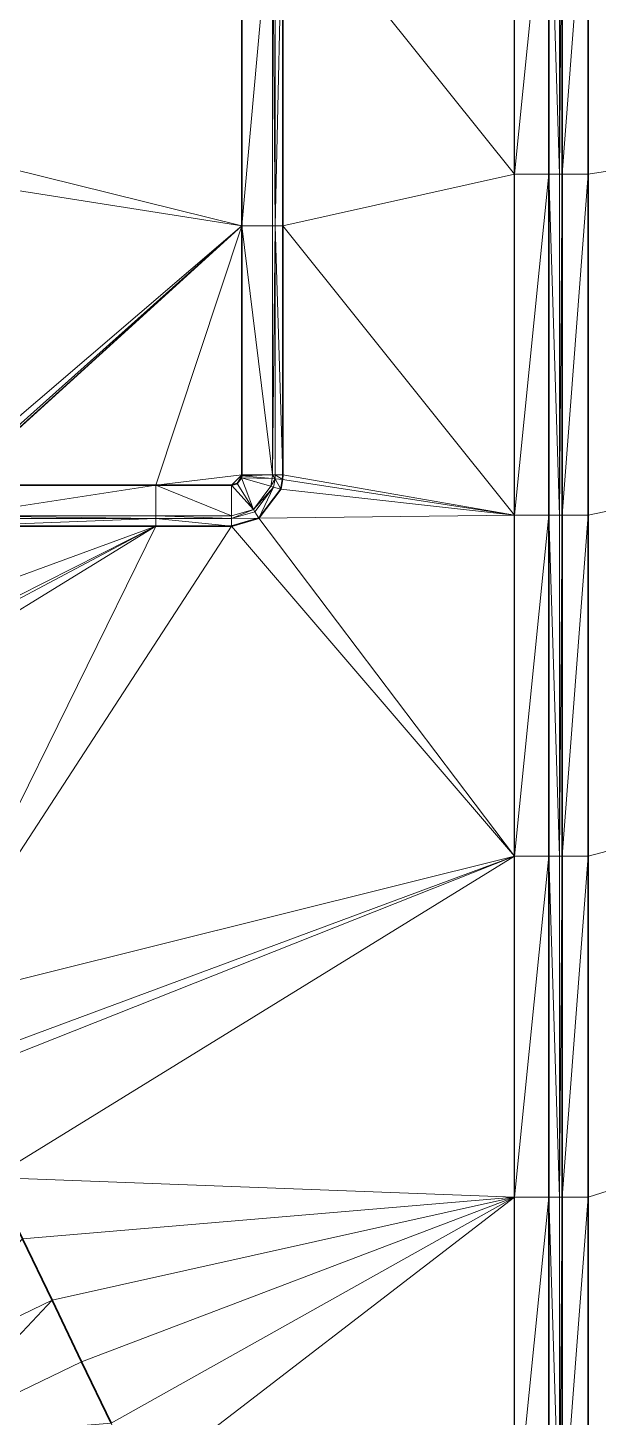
# Model space of a CAD drawing. Header units: metres. Extents: x 246428 to 246884, y 7418966 to 7419490.
# Drawn here: x 246614.67 to 246623.04, y 7419295.44 to 7419315.81 of the extents above; entities that cross this region are included whole.
import ezdxf

# ---------------------------------------------------------------- set-up
doc = ezdxf.new("R2010")
doc.units = ezdxf.units.M
doc.linetypes.add('blank name', pattern=[0])
doc.linetypes.add('HIDDEN', pattern=[9.525, 6.35, -3.175])
doc.layers.add('_12D_UNMAPPED', color=7, linetype='Continuous')
doc.layers.add('BATTER', color=250, linetype='HIDDEN', lineweight=25)
doc.layers.add('MISC_PATHS', color=7, linetype='Continuous', lineweight=35)
for name, color, linetype, lineweight, true_color in [('KERB_BACK', 7, 'Continuous', 35, 0x5fd2ff), ('KERB_LINE', 7, 'Continuous', 18, 0xb9b9b9), ('KERB_LIP', 7, 'Continuous', 35, 0x5fd2ff), ('KERB_TOP', 7, 'Continuous', 18, 0xb9b9b9)]:
    doc.layers.add(name, color=color, linetype=linetype, lineweight=lineweight, true_color=true_color)

msp = doc.modelspace()

# ---------------------------------------------------------------- linework, layer by layer
at = {"layer": '_12D_UNMAPPED', "color": 3, "linetype": 'blank name', "lineweight": 0}
for points in [[(246622.898, 7419313.666, 33.966), (246622.898, 7419318.666, 34.002), (246715.767, 7419328.055, 34.725)], [(246622.898, 7419298.666, 33.86), (246622.898, 7419303.666, 33.895), (246715.767, 7419328.055, 34.725)], [(246622.898, 7419308.666, 33.931), (246622.898, 7419313.666, 33.966), (246715.767, 7419328.055, 34.725)], [(246622.898, 7419303.666, 33.895), (246622.898, 7419308.666, 33.931), (246715.767, 7419328.055, 34.725)], [(246622.898, 7419293.666, 33.825), (246622.898, 7419298.666, 33.86), (246715.767, 7419328.055, 34.725)], [(246676.802, 7419242.57, 33.845), (246622.898, 7419293.666, 33.825), (246715.767, 7419328.055, 34.725)], [(246621.817, 7419318.666, 34.147), (246621.817, 7419313.666, 34.111), (246618.415, 7419317.908, 33.802)], [(246622.317, 7419318.666, 34.152), (246621.817, 7419313.666, 34.111), (246621.817, 7419318.666, 34.147)], [(246622.317, 7419318.666, 34.152), (246622.317, 7419313.666, 34.116), (246621.817, 7419313.666, 34.111)], [(246622.477, 7419318.666, 34.152), (246622.477, 7419313.666, 34.116), (246622.317, 7419318.666, 34.152)], [(246622.477, 7419313.666, 34.116), (246622.317, 7419313.666, 34.116), (246622.317, 7419318.666, 34.152)], [(246622.517, 7419318.666, 34.002), (246622.477, 7419313.666, 34.116), (246622.477, 7419318.666, 34.152)], [(246622.517, 7419318.666, 34.002), (246622.517, 7419313.666, 33.966), (246622.477, 7419313.666, 34.116)], [(246622.898, 7419318.666, 34.002), (246622.517, 7419313.666, 33.966), (246622.517, 7419318.666, 34.002)], [(246622.898, 7419318.666, 34.002), (246622.898, 7419313.666, 33.966), (246622.517, 7419313.666, 33.966)], [(246606.665, 7419315.663, 33.328), (246606.665, 7419316.663, 33.325), (246617.815, 7419317.908, 33.638)], [(246606.665, 7419315.663, 33.328), (246617.815, 7419317.908, 33.638), (246617.815, 7419312.908, 33.651)], [(246617.815, 7419312.908, 33.651), (246617.815, 7419317.908, 33.638), (246618.265, 7419317.908, 33.652)], [(246617.815, 7419312.908, 33.651), (246618.265, 7419317.908, 33.652), (246618.265, 7419312.908, 33.665)], [(246618.265, 7419312.908, 33.665), (246618.265, 7419317.908, 33.652), (246618.305, 7419312.908, 33.815)], [(246618.265, 7419317.908, 33.652), (246618.305, 7419317.908, 33.802), (246618.305, 7419312.908, 33.815)], [(246618.305, 7419312.908, 33.815), (246618.305, 7419317.908, 33.802), (246618.415, 7419317.908, 33.802)], [(246618.305, 7419312.908, 33.815), (246618.415, 7419317.908, 33.802), (246618.415, 7419312.908, 33.815)], [(246618.415, 7419317.908, 33.802), (246621.817, 7419313.666, 34.111), (246618.415, 7419312.908, 33.815)], [(246606.665, 7419314.663, 33.33), (246606.665, 7419315.663, 33.328), (246617.815, 7419312.908, 33.651)], [(246613.321, 7419309.067, 33.535), (246606.665, 7419314.663, 33.33), (246617.815, 7419312.908, 33.651)], [(246621.817, 7419313.666, 34.111), (246621.817, 7419308.666, 34.076), (246618.415, 7419312.908, 33.815)], [(246622.317, 7419308.666, 34.081), (246621.817, 7419308.666, 34.076), (246622.317, 7419313.666, 34.116)], [(246622.317, 7419313.666, 34.116), (246621.817, 7419308.666, 34.076), (246621.817, 7419313.666, 34.111)], [(246622.477, 7419308.666, 34.081), (246622.317, 7419308.666, 34.081), (246622.317, 7419313.666, 34.116)], [(246622.477, 7419313.666, 34.116), (246622.477, 7419308.666, 34.081), (246622.317, 7419313.666, 34.116)], [(246622.517, 7419308.666, 33.931), (246622.477, 7419308.666, 34.081), (246622.517, 7419313.666, 33.966)], [(246622.517, 7419313.666, 33.966), (246622.477, 7419308.666, 34.081), (246622.477, 7419313.666, 34.116)], [(246622.898, 7419313.666, 33.966), (246622.898, 7419308.666, 33.931), (246622.517, 7419308.666, 33.931)], [(246622.898, 7419313.666, 33.966), (246622.517, 7419308.666, 33.931), (246622.517, 7419313.666, 33.966)], [(246613.553, 7419309.103, 33.541), (246613.321, 7419309.067, 33.535), (246617.815, 7419312.908, 33.651)], [(246613.612, 7419309.105, 33.543), (246613.553, 7419309.103, 33.541), (246617.815, 7419312.908, 33.651)], [(246613.622, 7419309.105, 33.543), (246613.612, 7419309.105, 33.543), (246617.815, 7419312.908, 33.651)], [(246616.553, 7419309.105, 33.626), (246613.622, 7419309.105, 33.543), (246617.815, 7419312.908, 33.651)], [(246617.815, 7419309.255, 33.661), (246616.553, 7419309.105, 33.626), (246617.815, 7419312.908, 33.651)], [(246618.265, 7419309.255, 33.675), (246617.815, 7419312.908, 33.651), (246618.265, 7419312.908, 33.665)], [(246618.265, 7419309.255, 33.675), (246617.815, 7419309.255, 33.661), (246617.815, 7419312.908, 33.651)], [(246618.265, 7419309.255, 33.675), (246618.265, 7419312.908, 33.665), (246618.305, 7419312.908, 33.815)], [(246618.305, 7419309.255, 33.825), (246618.265, 7419309.255, 33.675), (246618.305, 7419312.908, 33.815)], [(246618.415, 7419309.255, 33.825), (246618.305, 7419312.908, 33.815), (246618.415, 7419312.908, 33.815)], [(246618.415, 7419309.255, 33.825), (246618.305, 7419309.255, 33.825), (246618.305, 7419312.908, 33.815)], [(246621.817, 7419308.666, 34.076), (246618.415, 7419309.255, 33.825), (246618.415, 7419312.908, 33.815)], [(246616.553, 7419309.105, 33.626), (246616.554, 7419308.655, 33.64), (246613.622, 7419308.655, 33.557)], [(246613.622, 7419309.105, 33.543), (246616.553, 7419309.105, 33.626), (246613.622, 7419308.655, 33.557)], [(246617.815, 7419309.255, 33.661), (246617.665, 7419309.105, 33.658), (246616.553, 7419309.105, 33.626)], [(246616.553, 7419309.105, 33.626), (246617.665, 7419308.655, 33.672), (246616.554, 7419308.655, 33.64)], [(246616.553, 7419309.105, 33.626), (246617.665, 7419309.105, 33.658), (246617.665, 7419308.655, 33.672)], [(246617.815, 7419309.255, 33.661), (246617.745, 7419309.128, 33.659), (246617.665, 7419309.105, 33.658)], [(246617.665, 7419309.105, 33.658), (246617.745, 7419309.128, 33.659), (246617.984, 7419308.748, 33.673)], [(246617.665, 7419309.105, 33.658), (246617.984, 7419308.748, 33.673), (246617.665, 7419308.655, 33.672)], [(246617.815, 7419309.255, 33.661), (246617.814, 7419309.242, 33.661), (246617.745, 7419309.128, 33.659)], [(246617.814, 7419309.242, 33.661), (246617.809, 7419309.213, 33.661), (246617.745, 7419309.128, 33.659)], [(246617.745, 7419309.128, 33.659), (246617.809, 7419309.213, 33.661), (246617.984, 7419308.748, 33.673)], [(246617.809, 7419309.213, 33.661), (246617.814, 7419309.242, 33.661), (246618.262, 7419309.201, 33.675)], [(246617.809, 7419309.213, 33.661), (246618.262, 7419309.201, 33.675), (246618.241, 7419309.087, 33.675)], [(246617.809, 7419309.213, 33.661), (246618.241, 7419309.087, 33.675), (246617.984, 7419308.748, 33.673)], [(246617.814, 7419309.242, 33.661), (246618.265, 7419309.255, 33.675), (246618.262, 7419309.201, 33.675)], [(246617.814, 7419309.242, 33.661), (246617.815, 7419309.255, 33.661), (246618.265, 7419309.255, 33.675)], [(246617.984, 7419308.748, 33.673), (246618.241, 7419309.087, 33.675), (246618.279, 7419309.076, 33.825)], [(246617.984, 7419308.748, 33.673), (246618.279, 7419309.076, 33.825), (246618.006, 7419308.714, 33.823)], [(246618.006, 7419308.714, 33.823), (246618.279, 7419309.076, 33.825), (246618.064, 7419308.621, 33.823)], [(246618.279, 7419309.076, 33.825), (246618.385, 7419309.045, 33.825), (246618.064, 7419308.621, 33.823)], [(246618.241, 7419309.087, 33.675), (246618.262, 7419309.201, 33.675), (246618.302, 7419309.197, 33.825)], [(246618.241, 7419309.087, 33.675), (246618.302, 7419309.197, 33.825), (246618.279, 7419309.076, 33.825)], [(246618.262, 7419309.201, 33.675), (246618.265, 7419309.255, 33.675), (246618.302, 7419309.197, 33.825)], [(246618.265, 7419309.255, 33.675), (246618.305, 7419309.255, 33.825), (246618.302, 7419309.197, 33.825)], [(246618.279, 7419309.076, 33.825), (246618.302, 7419309.197, 33.825), (246618.385, 7419309.045, 33.825)], [(246618.302, 7419309.197, 33.825), (246618.305, 7419309.255, 33.825), (246618.412, 7419309.187, 33.825)], [(246618.302, 7419309.197, 33.825), (246618.412, 7419309.187, 33.825), (246618.385, 7419309.045, 33.825)], [(246618.305, 7419309.255, 33.825), (246618.415, 7419309.255, 33.825), (246618.412, 7419309.187, 33.825)], [(246618.412, 7419309.187, 33.825), (246621.817, 7419308.666, 34.076), (246618.385, 7419309.045, 33.825)], [(246618.415, 7419309.255, 33.825), (246621.817, 7419308.666, 34.076), (246618.412, 7419309.187, 33.825)], [(246618.385, 7419309.045, 33.825), (246621.817, 7419308.666, 34.076), (246618.064, 7419308.621, 33.823)], [(246613.622, 7419308.655, 33.557), (246616.554, 7419308.655, 33.64), (246616.554, 7419308.615, 33.79)], [(246613.622, 7419308.655, 33.557), (246616.554, 7419308.615, 33.79), (246613.622, 7419308.615, 33.707)], [(246616.554, 7419308.655, 33.64), (246617.665, 7419308.615, 33.822), (246616.554, 7419308.615, 33.79)], [(246616.554, 7419308.655, 33.64), (246617.665, 7419308.655, 33.672), (246617.665, 7419308.615, 33.822)], [(246617.984, 7419308.748, 33.673), (246618.006, 7419308.714, 33.823), (246617.665, 7419308.615, 33.822)], [(246617.665, 7419308.655, 33.672), (246617.984, 7419308.748, 33.673), (246617.665, 7419308.615, 33.822)], [(246617.665, 7419308.615, 33.822), (246618.006, 7419308.714, 33.823), (246618.064, 7419308.621, 33.823)], [(246621.817, 7419308.666, 34.076), (246621.817, 7419303.666, 34.04), (246618.064, 7419308.621, 33.823)], [(246622.317, 7419308.666, 34.081), (246621.817, 7419303.666, 34.04), (246621.817, 7419308.666, 34.076)], [(246622.317, 7419308.666, 34.081), (246622.317, 7419303.666, 34.045), (246621.817, 7419303.666, 34.04)], [(246622.477, 7419308.666, 34.081), (246622.477, 7419303.666, 34.045), (246622.317, 7419308.666, 34.081)], [(246622.477, 7419303.666, 34.045), (246622.317, 7419303.666, 34.045), (246622.317, 7419308.666, 34.081)], [(246622.517, 7419308.666, 33.931), (246622.477, 7419303.666, 34.045), (246622.477, 7419308.666, 34.081)], [(246622.517, 7419308.666, 33.931), (246622.517, 7419303.666, 33.895), (246622.477, 7419303.666, 34.045)], [(246622.898, 7419308.666, 33.931), (246622.517, 7419303.666, 33.895), (246622.517, 7419308.666, 33.931)], [(246622.898, 7419308.666, 33.931), (246622.898, 7419303.666, 33.895), (246622.517, 7419303.666, 33.895)], [(246612.698, 7419306.137, 33.672), (246616.554, 7419308.505, 33.79), (246613.102, 7419301.496, 33.698)], [(246612.698, 7419306.137, 33.672), (246612.864, 7419306.55, 33.676), (246616.554, 7419308.505, 33.79)], [(246612.864, 7419306.55, 33.676), (246612.897, 7419306.657, 33.676), (246616.554, 7419308.505, 33.79)], [(246616.554, 7419308.505, 33.79), (246612.897, 7419306.657, 33.676), (246613.003, 7419307.203, 33.677)], [(246613.622, 7419308.505, 33.707), (246616.554, 7419308.505, 33.79), (246613.003, 7419307.203, 33.677)], [(246616.554, 7419308.505, 33.79), (246617.665, 7419308.505, 33.822), (246613.102, 7419301.496, 33.698)], [(246617.665, 7419308.505, 33.822), (246621.817, 7419303.666, 34.04), (246613.102, 7419301.496, 33.698)], [(246613.622, 7419308.615, 33.707), (246616.554, 7419308.615, 33.79), (246613.622, 7419308.505, 33.707)], [(246616.554, 7419308.615, 33.79), (246616.554, 7419308.505, 33.79), (246613.622, 7419308.505, 33.707)], [(246616.554, 7419308.615, 33.79), (246617.665, 7419308.505, 33.822), (246616.554, 7419308.505, 33.79)], [(246616.554, 7419308.615, 33.79), (246617.665, 7419308.615, 33.822), (246617.665, 7419308.505, 33.822)], [(246617.665, 7419308.615, 33.822), (246618.064, 7419308.621, 33.823), (246617.665, 7419308.505, 33.822)], [(246618.064, 7419308.621, 33.823), (246621.817, 7419303.666, 34.04), (246617.665, 7419308.505, 33.822)], [(246613.102, 7419301.496, 33.698), (246621.817, 7419303.666, 34.04), (246613.102, 7419301.496, 33.698)], [(246613.102, 7419301.496, 33.698), (246621.817, 7419303.666, 34.04), (246613.536, 7419300.595, 33.563)], [(246613.536, 7419300.595, 33.563), (246621.817, 7419303.666, 34.04), (246613.536, 7419300.595, 33.563)], [(246613.536, 7419300.595, 33.563), (246621.817, 7419303.666, 34.04), (246613.536, 7419300.595, 33.563)], [(246613.536, 7419300.595, 33.563), (246621.817, 7419303.666, 34.04), (246613.597, 7419300.41, 33.563)], [(246613.597, 7419300.41, 33.563), (246621.817, 7419303.666, 34.04), (246614.161, 7419298.953, 33.579)], [(246621.817, 7419303.666, 34.04), (246621.817, 7419298.666, 34.005), (246614.161, 7419298.953, 33.579)], [(246622.317, 7419303.666, 34.045), (246621.817, 7419298.666, 34.005), (246621.817, 7419303.666, 34.04)], [(246622.317, 7419303.666, 34.045), (246622.317, 7419298.666, 34.01), (246621.817, 7419298.666, 34.005)], [(246622.477, 7419298.666, 34.01), (246622.317, 7419298.666, 34.01), (246622.317, 7419303.666, 34.045)], [(246622.477, 7419303.666, 34.045), (246622.477, 7419298.666, 34.01), (246622.317, 7419303.666, 34.045)], [(246622.517, 7419303.666, 33.895), (246622.517, 7419298.666, 33.86), (246622.477, 7419298.666, 34.01)], [(246622.517, 7419303.666, 33.895), (246622.477, 7419298.666, 34.01), (246622.477, 7419303.666, 34.045)], [(246622.898, 7419303.666, 33.895), (246622.517, 7419298.666, 33.86), (246622.517, 7419303.666, 33.895)], [(246622.898, 7419303.666, 33.895), (246622.898, 7419298.666, 33.86), (246622.517, 7419298.666, 33.86)], [(246614.161, 7419298.953, 33.579), (246621.817, 7419298.666, 34.005), (246614.595, 7419298.053, 33.595)], [(246614.595, 7419298.053, 33.595), (246621.817, 7419298.666, 34.005), (246614.595, 7419298.053, 33.595)], [(246614.595, 7419298.053, 33.595), (246621.817, 7419298.666, 34.005), (246615.03, 7419297.152, 33.611)], [(246615.03, 7419297.152, 33.611), (246621.817, 7419298.666, 34.005), (246615.464, 7419296.251, 33.627)], [(246615.464, 7419296.251, 33.627), (246621.817, 7419298.666, 34.005), (246615.899, 7419295.35, 33.643)], [(246615.899, 7419295.35, 33.643), (246621.817, 7419298.666, 34.005), (246616.333, 7419294.45, 33.659)], [(246621.817, 7419298.666, 34.005), (246621.817, 7419293.666, 33.97), (246616.333, 7419294.45, 33.659)], [(246622.317, 7419298.666, 34.01), (246621.817, 7419293.666, 33.97), (246621.817, 7419298.666, 34.005)], [(246622.317, 7419298.666, 34.01), (246622.317, 7419293.666, 33.975), (246621.817, 7419293.666, 33.97)], [(246622.477, 7419298.666, 34.01), (246622.477, 7419293.666, 33.975), (246622.317, 7419298.666, 34.01)], [(246622.477, 7419293.666, 33.975), (246622.317, 7419293.666, 33.975), (246622.317, 7419298.666, 34.01)], [(246622.517, 7419298.666, 33.86), (246622.477, 7419293.666, 33.975), (246622.477, 7419298.666, 34.01)], [(246622.517, 7419298.666, 33.86), (246622.517, 7419293.666, 33.825), (246622.477, 7419293.666, 33.975)], [(246622.898, 7419298.666, 33.86), (246622.898, 7419293.666, 33.825), (246622.517, 7419293.666, 33.825)], [(246622.898, 7419298.666, 33.86), (246622.517, 7419293.666, 33.825), (246622.517, 7419298.666, 33.86)], [(246612.688, 7419296.023, 33.559), (246614.595, 7419298.053, 33.595), (246615.03, 7419297.152, 33.611)], [(246612.688, 7419296.023, 33.559), (246615.03, 7419297.152, 33.611), (246613.122, 7419295.122, 33.575)], [(246615.03, 7419297.152, 33.611), (246615.464, 7419296.251, 33.627), (246613.122, 7419295.122, 33.575)], [(246615.464, 7419296.251, 33.627), (246615.899, 7419295.35, 33.643), (246613.122, 7419295.122, 33.575)]]:
    msp.add_3dface(points, dxfattribs=at)
at = {"layer": 'BATTER'}
msp.add_polyline3d([(246621.817, 7419293.666, 33.97), (246621.817, 7419298.666, 34.005), (246621.817, 7419303.666, 34.04), (246621.817, 7419308.666, 34.076), (246621.817, 7419313.666, 34.111), (246621.817, 7419318.666, 34.147), (246621.817, 7419323.666, 34.182), (246621.817, 7419328.666, 34.217)], dxfattribs=at)
at = {"layer": 'KERB_BACK'}
for points in [[(246622.317, 7419293.666, 33.975), (246622.317, 7419298.666, 34.01), (246622.317, 7419303.666, 34.045), (246622.317, 7419308.666, 34.081), (246622.317, 7419313.666, 34.116), (246622.317, 7419318.666, 34.152), (246622.317, 7419323.666, 34.187), (246622.317, 7419328.666, 34.222)], [(246622.517, 7419293.666, 33.825), (246622.517, 7419298.666, 33.86), (246622.517, 7419303.666, 33.895), (246622.517, 7419308.666, 33.931), (246622.517, 7419313.666, 33.966), (246622.517, 7419318.666, 34.002), (246622.517, 7419323.666, 34.037), (246622.517, 7419328.666, 34.072)], [(246618.415, 7419317.908, 33.802), (246618.415, 7419312.908, 33.815), (246618.415, 7419309.255, 33.825), (246618.412, 7419309.187, 33.825), (246618.385, 7419309.045, 33.825), (246618.064, 7419308.621, 33.823), (246617.665, 7419308.505, 33.822), (246616.554, 7419308.505, 33.79), (246613.622, 7419308.505, 33.707)]]:
    msp.add_polyline3d(points, dxfattribs=at)
at = {"layer": 'KERB_LINE'}
for points in [[(246622.517, 7419293.666, 33.825), (246622.517, 7419298.666, 33.86), (246622.517, 7419303.666, 33.895), (246622.517, 7419308.666, 33.931), (246622.517, 7419313.666, 33.966), (246622.517, 7419318.666, 34.002), (246622.517, 7419323.666, 34.037), (246622.517, 7419328.666, 34.072)], [(246622.898, 7419293.666, 33.825), (246622.898, 7419298.666, 33.86), (246622.898, 7419303.666, 33.895), (246622.898, 7419308.666, 33.931), (246622.898, 7419313.666, 33.966), (246622.898, 7419318.666, 34.002), (246622.898, 7419323.666, 34.037), (246622.898, 7419328.666, 34.072)], [(246618.265, 7419317.908, 33.652), (246618.265, 7419312.908, 33.665), (246618.265, 7419309.255, 33.675), (246618.262, 7419309.201, 33.675), (246618.241, 7419309.087, 33.675), (246617.984, 7419308.748, 33.673), (246617.665, 7419308.655, 33.672), (246616.554, 7419308.655, 33.64), (246613.622, 7419308.655, 33.557)]]:
    msp.add_polyline3d(points, dxfattribs=at)
at = {"layer": 'KERB_LIP'}
for points in [[(246622.517, 7419293.666, 33.825), (246622.517, 7419298.666, 33.86), (246622.517, 7419303.666, 33.895), (246622.517, 7419308.666, 33.931), (246622.517, 7419313.666, 33.966), (246622.517, 7419318.666, 34.002), (246622.517, 7419323.666, 34.037), (246622.517, 7419328.666, 34.072)], [(246617.815, 7419317.908, 33.638), (246617.815, 7419312.908, 33.651), (246617.815, 7419309.255, 33.661), (246617.814, 7419309.242, 33.661), (246617.809, 7419309.213, 33.661), (246617.745, 7419309.128, 33.659), (246617.665, 7419309.105, 33.658), (246616.553, 7419309.105, 33.626), (246613.622, 7419309.105, 33.543)]]:
    msp.add_polyline3d(points, dxfattribs=at)
at = {"layer": 'KERB_TOP'}
for points in [[(246622.477, 7419293.666, 33.975), (246622.477, 7419298.666, 34.01), (246622.477, 7419303.666, 34.045), (246622.477, 7419308.666, 34.081), (246622.477, 7419313.666, 34.116), (246622.477, 7419318.666, 34.152), (246622.477, 7419323.666, 34.187), (246622.477, 7419328.666, 34.222)], [(246622.898, 7419293.666, 33.825), (246622.898, 7419298.666, 33.86), (246622.898, 7419303.666, 33.895), (246622.898, 7419308.666, 33.931), (246622.898, 7419313.666, 33.966), (246622.898, 7419318.666, 34.002), (246622.898, 7419323.666, 34.037), (246622.898, 7419328.666, 34.072)], [(246618.305, 7419317.908, 33.802), (246618.305, 7419312.908, 33.815), (246618.305, 7419309.255, 33.825), (246618.302, 7419309.197, 33.825), (246618.279, 7419309.076, 33.825), (246618.006, 7419308.714, 33.823), (246617.665, 7419308.615, 33.822), (246616.554, 7419308.615, 33.79), (246613.622, 7419308.615, 33.707)]]:
    msp.add_polyline3d(points, dxfattribs=at)
at = {"layer": 'MISC_PATHS'}
for points in [[(246622.898, 7419293.666, 33.825), (246622.898, 7419298.666, 33.86), (246622.898, 7419303.666, 33.895), (246622.898, 7419308.666, 33.931), (246622.898, 7419313.666, 33.966), (246622.898, 7419318.666, 34.002), (246622.898, 7419323.666, 34.037), (246622.898, 7419328.666, 34.072)], [(246613.727, 7419299.854, 33.564), (246614.161, 7419298.953, 33.579), (246614.595, 7419298.053, 33.595), (246614.595, 7419298.053, 33.595), (246615.03, 7419297.152, 33.611), (246615.464, 7419296.251, 33.627), (246615.899, 7419295.35, 33.643)]]:
    msp.add_polyline3d(points, dxfattribs=at)

doc.saveas('drawing.dxf')
